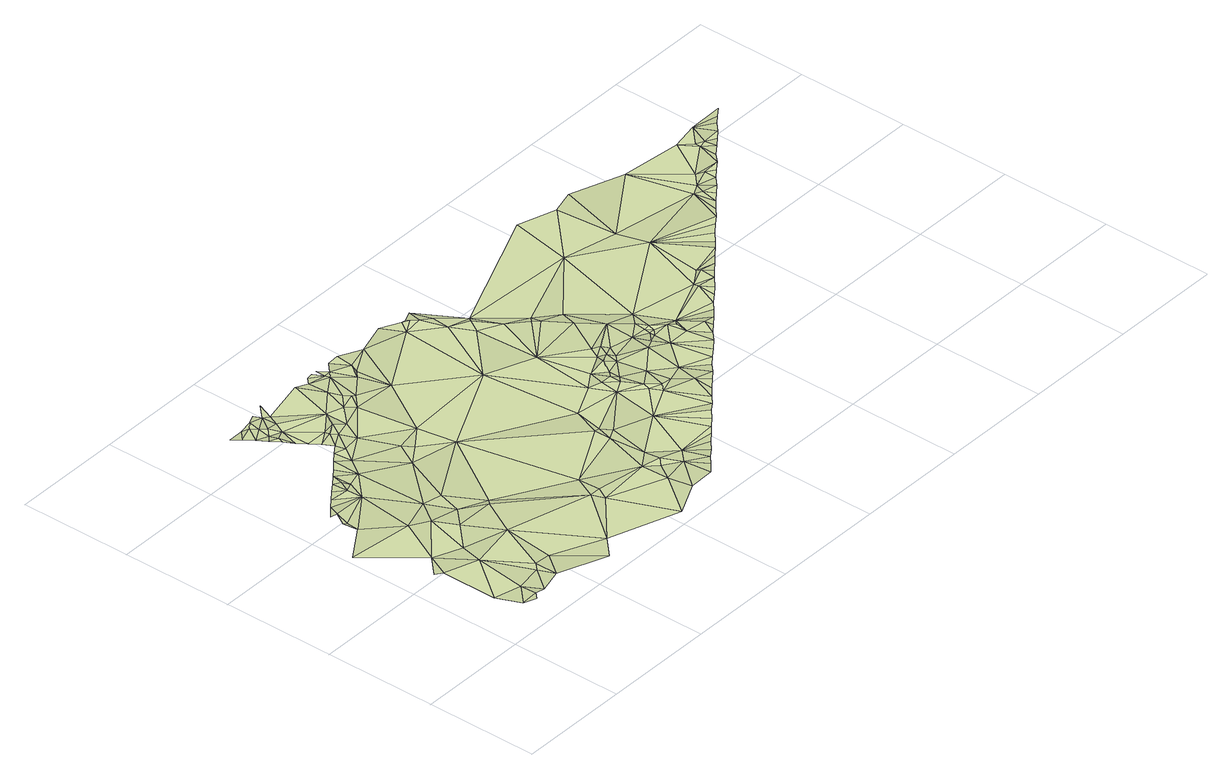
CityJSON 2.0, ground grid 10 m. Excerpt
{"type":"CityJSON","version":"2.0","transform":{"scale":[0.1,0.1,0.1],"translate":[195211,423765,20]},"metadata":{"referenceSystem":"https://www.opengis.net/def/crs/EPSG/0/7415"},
"CityObjects":{
"landuse1":{"type":"LandUse","attributes":{"3df_class":"Terrain","bgt_fysiekvoorkomen":"erf","bgt_status":"bestaand","identificatienamespace":"NL.IMGeo","onbegroeidterreindeeloptalud":"false","relatievehoogteligging":0,"aantal_punten":0},"geometry":[{"type":"MultiSurface","lod":"1","boundaries":[[[0,1,2]],[[3,4,0]],[[1,0,4]],[[5,6,2]],[[7,8,6]],[[5,2,1]],[[1,4,9]],[[7,6,5]],[[10,11,7]],[[1,9,12]],[[13,11,10]],[[12,5,1]],[[14,13,15]],[[16,7,5]],[[17,14,15]],[[9,18,12]],[[17,19,20]],[[12,21,5]],[[18,21,12]],[[7,16,22]],[[13,23,15]],[[10,7,22]],[[15,23,17]],[[18,24,21]],[[17,23,19]],[[16,5,25]],[[13,10,23]],[[21,25,5]],[[19,23,26]],[[22,16,27]],[[28,24,18]],[[26,29,30]],[[25,21,24]],[[27,16,25]],[[26,23,29]],[[31,10,22]],[[30,29,32]],[[23,10,31]],[[32,29,33]],[[22,27,34]],[[29,23,35]],[[33,29,35]],[[32,33,36]],[[22,34,31]],[[37,25,24]],[[28,37,24]],[[33,35,36]],[[38,27,25]],[[23,39,35]],[[23,31,39]],[[34,27,38]],[[35,39,36]],[[36,39,40]],[[31,34,41]],[[40,39,42]],[[41,34,43]],[[44,45,46]],[[34,38,43]],[[47,45,48]],[[39,49,42]],[[39,31,50]],[[41,50,31]],[[51,48,52]],[[45,47,46]],[[53,52,54]],[[49,55,42]],[[53,51,52]],[[56,25,37]],[[57,53,54]],[[58,47,48]],[[51,58,48]],[[38,25,56]],[[47,59,46]],[[53,57,60]],[[53,60,51]],[[50,49,39]],[[61,55,49]],[[58,59,47]],[[62,60,57]],[[51,63,58]],[[55,61,64]],[[60,63,51]],[[43,38,56]],[[65,62,66]],[[58,67,59]],[[63,67,58]],[[65,60,62]],[[63,60,68]],[[64,69,66]],[[49,70,61]],[[61,71,64]],[[43,72,41]],[[63,68,67]],[[67,73,59]],[[69,65,66]],[[71,69,64]],[[50,74,49]],[[75,56,37]],[[61,70,71]],[[76,67,68]],[[72,50,41]],[[70,49,74]],[[60,77,68]],[[78,65,69]],[[79,75,37]],[[71,78,69]],[[65,77,60]],[[80,67,76]],[[81,43,56]],[[76,68,77]],[[70,82,71]],[[71,82,78]],[[74,50,83]],[[78,77,65]],[[72,43,81]],[[50,72,83]],[[82,77,78]],[[84,56,75]],[[70,74,85]],[[81,56,84]],[[74,83,85]],[[70,86,82]],[[76,77,87]],[[82,88,77]],[[83,72,85]],[[85,86,70]],[[88,82,86]],[[75,79,89]],[[84,75,90]],[[88,91,77]],[[87,77,91]],[[81,84,90]],[[88,92,91]],[[86,93,88]],[[92,88,93]],[[89,79,94]],[[75,89,90]],[[91,95,87]],[[86,96,93]],[[72,81,97]],[[96,92,93]],[[92,98,91]],[[91,98,95]],[[99,86,85]],[[98,92,96]],[[95,100,101]],[[81,90,102]],[[95,98,100]],[[96,86,99]],[[103,101,100]],[[90,89,104]],[[105,85,72]],[[89,94,106]],[[107,100,98]],[[96,108,98]],[[109,100,107]],[[97,81,102]],[[104,89,106]],[[107,98,108]],[[90,104,110]],[[94,111,106]],[[99,108,96]],[[112,90,110]],[[97,113,72]],[[110,104,106]],[[102,90,112]],[[114,107,108]],[[114,115,107]],[[99,85,105]],[[111,116,106]],[[99,117,108]],[[117,114,108]],[[118,112,110]],[[118,110,106]],[[119,115,114]],[[105,72,113]],[[116,120,106]],[[121,102,112]],[[122,97,102]],[[120,118,106]],[[121,122,102]],[[99,123,117]],[[123,114,117]],[[113,97,122]],[[123,119,114]],[[118,120,124]],[[125,112,118]],[[121,112,125]],[[126,118,124]],[[127,118,126]],[[122,121,128]],[[99,129,123]],[[128,113,122]],[[127,130,118]],[[105,129,99]],[[130,125,118]],[[121,125,128]],[[105,113,131]],[[113,128,131]],[[132,125,130]],[[133,123,129]],[[132,134,125]],[[131,135,105]],[[125,136,128]],[[131,128,137]],[[134,138,125]],[[129,105,139]],[[140,131,137]],[[136,125,141]],[[128,142,137]],[[125,138,141]],[[143,133,129]],[[144,105,135]],[[135,131,140]],[[145,142,128]],[[137,142,146]],[[105,144,139]],[[128,136,145]],[[140,137,146]],[[147,143,129]],[[142,148,146]],[[129,149,147]],[[145,148,142]],[[150,140,146]],[[147,151,143]],[[139,149,129]],[[146,148,150]],[[136,152,145]],[[136,141,152]],[[151,147,149]],[[141,138,153]],[[150,154,140]],[[135,140,155]],[[145,156,148]],[[151,149,157]],[[152,141,158]],[[149,139,159]],[[145,152,156]],[[160,150,148]],[[140,154,155]],[[149,159,157]],[[153,161,141]],[[160,154,150]],[[148,156,160]],[[158,141,161]],[[162,139,144]],[[144,135,163]],[[156,152,158]],[[139,164,159]],[[135,155,165]],[[161,153,166]],[[159,164,157]],[[164,139,162]],[[155,154,167]],[[167,154,160]],[[144,163,162]],[[156,158,168]],[[169,163,135]],[[170,161,166]],[[167,160,171]],[[168,158,161]],[[172,155,167]],[[163,164,162]],[[165,155,172]],[[165,173,135]],[[160,156,174]],[[175,169,135]],[[171,176,167]],[[161,170,177]],[[171,160,174]],[[172,167,176]],[[168,174,156]],[[168,161,177]],[[135,173,175]],[[163,178,164]],[[169,178,163]],[[176,171,179]],[[177,180,168]],[[165,172,181]],[[179,171,174]],[[176,181,172]],[[178,169,175]],[[174,168,182]],[[180,183,168]],[[173,165,181]],[[176,179,181]],[[184,179,174]],[[175,185,178]],[[183,182,168]],[[185,175,173]],[[174,182,184]],[[186,179,184]],[[185,173,181]],[[187,184,182]],[[183,188,182]],[[179,189,181]],[[184,187,186]],[[179,186,190]],[[179,190,189]],[[178,191,164]],[[186,187,192]],[[182,188,193]],[[182,194,187]],[[185,181,195]],[[190,186,192]],[[190,196,189]],[[190,192,196]],[[189,195,181]],[[187,194,192]],[[197,182,193]],[[194,182,197]],[[192,194,196]],[[195,189,196]],[[178,185,191]],[[197,193,198]],[[194,199,196]],[[200,194,197]],[[199,195,196]],[[199,194,200]],[[199,200,197]],[[197,198,201]],[[199,197,201]],[[195,191,185]],[[201,198,202]],[[199,201,203]],[[203,201,202]],[[203,204,199]],[[164,191,205]],[[199,206,195]],[[199,204,207]],[[207,208,199]],[[199,208,206]],[[191,195,209]],[[207,210,208]],[[195,206,209]],[[210,211,208]],[[212,206,208]],[[208,211,212]],[[213,206,212]],[[214,206,213]],[[191,215,205]],[[212,216,213]],[[209,206,214]],[[191,209,217]],[[218,214,213]],[[213,216,218]],[[191,217,215]],[[219,214,218]],[[214,220,209]],[[220,214,219]],[[220,221,209]],[[217,222,215]],[[221,223,209]],[[209,224,217]],[[209,223,225]],[[209,225,226]],[[217,227,222]],[[224,209,226]],[[224,227,217]],[[228,224,226]],[[224,228,229]],[[230,224,229]],[[230,229,231]],[[227,224,232]],[[230,232,224]],[[233,230,231]],[[233,232,230]],[[234,227,232]],[[233,235,232]],[[236,234,232]],[[236,232,235]],[[237,227,234]],[[236,235,238]],[[236,239,234]],[[238,239,236]],[[240,234,239]],[[237,234,240]],[[240,239,241]],[[240,242,237]],[[240,241,243]],[[244,242,240]],[[244,240,243]],[[242,245,237]],[[244,243,246]],[[244,245,242]],[[247,244,246]],[[247,245,244]],[[245,247,248]],[[248,249,245]],[[250,245,249]]]}]}
},
"vertices":[
[40,25,5],[55,40,5],[30,45,6],[50,20,6],[55,25,6],[60,85,6],[30,95,6],[40,115,5],[25,100,5],[65,25,4],[60,155,5],[0,160,7],[80,45,4],[30,180,7],[25,190,10],[30,190,8],[65,105,5],[30,200,12],[85,30,5],[34,210,11],[26,203,10],[85,50,5],[75,145,6],[65,205,6],[100,50,4],[105,95,4],[42,216,11],[85,125,6],[130,15,3],[60,215,10],[50,222,11],[90,165,4],[58,228,11],[65,225,10],[100,140,5],[70,220,8],[66,234,11],[145,30,4],[120,125,6],[85,225,7],[74,240,10],[105,160,6],[81,246,11],[125,130,4],[52,324,11],[57,316,12],[65,324,11],[70,320,13],[63,308,12],[95,240,7],[125,205,4],[75,305,10],[69,300,11],[75,295,13],[74,291,12],[89,252,11],[180,75,4],[80,283,11],[75,315,12],[75,324,14],[85,300,11],[100,250,10],[86,275,11],[80,310,12],[97,258,11],[105,275,11],[92,267,11],[90,324,10],[90,310,11],[105,270,12],[120,255,7],[110,265,11],[165,195,6],[85,329,12],[135,225,5],[185,65,3],[95,320,10],[125,290,10],[115,275,13],[210,10,2],[100,334,11],[190,95,3],[125,270,10],[140,215,6],[190,75,4],[160,230,5],[150,280,7],[135,329,11],[140,285,10],[235,45,3],[235,70,2],[145,305,12],[150,295,11],[155,290,10],[240,25,2],[145,324,11],[160,290,8],[245,125,4],[160,315,13],[190,280,5],[160,320,12],[150,329,11],[245,110,4],[155,329,12],[245,60,2],[245,235,5],[260,50,2],[165,320,13],[180,305,7],[160,329,12],[250,65,4],[261,24,4],[250,80,2],[255,150,3],[185,315,10],[175,329,11],[269,31,4],[185,310,7],[270,60,2],[185,329,12],[276,37,4],[255,115,4],[250,125,3],[210,324,7],[284,43,3],[290,105,2],[292,50,3],[300,56,3],[295,145,3],[250,315,5],[307,62,3],[285,165,3],[315,68,3],[240,334,5],[323,75,3],[290,220,3],[315,130,2],[295,160,5],[331,81,2],[275,295,5],[300,175,3],[320,120,2],[305,150,5],[255,324,7],[285,275,5],[315,135,4],[305,160,5],[260,320,8],[310,155,4],[265,315,8],[310,165,4],[260,324,6],[325,125,3],[338,87,2],[315,175,7],[320,185,3],[330,145,3],[270,329,5],[335,125,2],[275,310,6],[325,170,3],[345,110,4],[290,285,7],[305,265,5],[295,290,4],[325,195,3],[346,94,2],[325,180,5],[350,130,2],[320,250,6],[354,100,3],[330,175,3],[330,190,5],[340,225,5],[350,160,7],[325,245,6],[335,185,3],[362,106,3],[325,255,4],[355,180,4],[369,113,2],[355,205,5],[370,155,2],[377,119,2],[360,165,5],[345,240,3],[370,175,2],[370,170,2],[385,125,2],[370,190,4],[370,180,3],[400,285,4],[375,175,2],[393,131,3],[385,170,4],[380,200,2],[375,180,4],[390,155,2],[400,138,3],[395,170,2],[390,165,4],[405,150,5],[408,144,3],[416,150,3],[424,157,2],[410,339,4],[440,190,1],[431,163,2],[440,185,2],[460,250,1],[439,169,2],[447,175,2],[455,182,3],[455,195,4],[455,200,1],[445,329,3],[462,188,3],[450,275,3],[470,194,2],[478,201,2],[486,207,2],[493,213,1],[465,334,4],[501,220,1],[530,265,0],[509,226,2],[517,232,2],[515,320,1],[524,238,2],[532,245,2],[535,260,2],[540,251,2],[540,270,0],[548,257,2],[550,280,0],[555,264,2],[555,275,2],[570,315,0],[563,270,2],[571,276,2],[580,300,0],[578,283,2],[580,305,0],[586,289,3],[585,300,2],[595,320,0],[594,295,2],[602,301,2],[609,308,2],[617,314,1],[625,320,1]
]}
